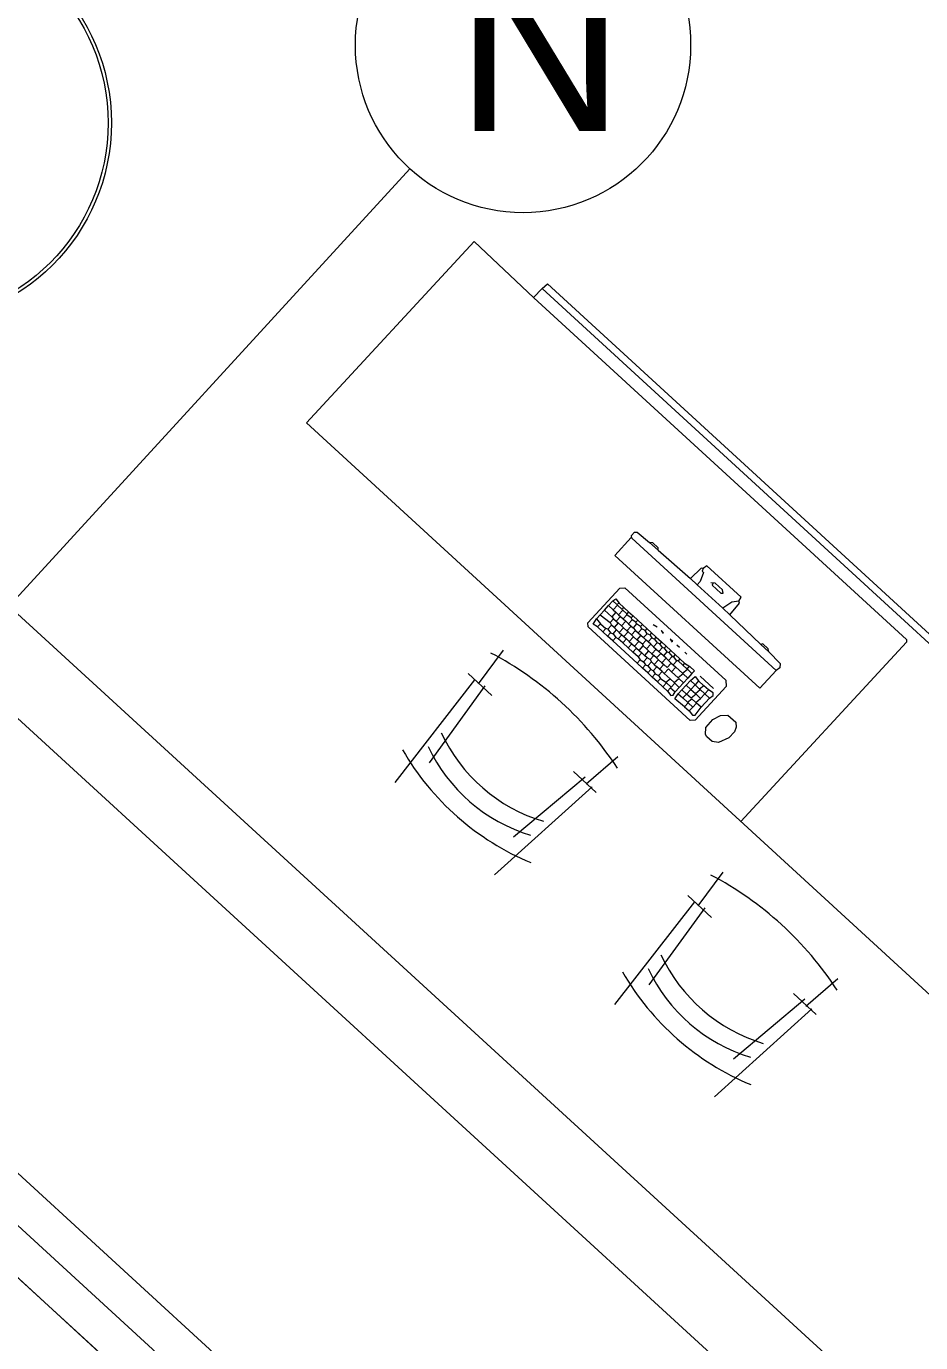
# Model space of a CAD drawing. Header units: metres. Extents: x 750 to 3116, y -341 to 1465.
# Drawn here: x 1658.752 to 1661.42, y 732.184 to 736.111 of the extents above; entities that cross this region are included whole.
import ezdxf

# ---------------------------------------------------------------- set-up
doc = ezdxf.new("R2010")
doc.units = ezdxf.units.M
for name, color, linetype, lineweight in [('Centre Line', 7, 'Continuous', 13), ('Furniture', 44, 'Continuous', 5), ('Wall ext', 20, 'Continuous', 18)]:
    doc.layers.add(name, color=color, linetype=linetype, lineweight=lineweight)
doc.layers.add('Text', color=7, linetype='Continuous')
doc.styles.get("Standard").update_dxf_attribs({"font": 'arial.ttf'})

# ---------------------------------------------------------------- blocks, each defined once
blk = doc.blocks.new('office desk')
at = {"layer": 'Furniture'}
for p, q in [((11493550.936, 4446003.8064), (11493551.1806, 4446003.8022)), ((11493551.1806, 4446003.8022), (11493552.6894, 4446003.7963)), ((11493552.6894, 4446003.7963), (11493552.6947, 4446003.7909)), ((11493552.6947, 4446003.7909), (11493552.6894, 4446003.0625)), ((11493551.8339, 4446002.8391), (11493551.8212, 4446002.9637)), ((11493552.2726, 4446002.8346), (11493552.2879, 4446002.959)), ((11493552.7649, 4446002.7909), (11493552.7521, 4446002.9155)), ((11493553.2035, 4446002.7864), (11493553.2188, 4446002.9107)), ((11493551.8867, 4446002.8402), (11493551.7907, 4446002.8412)), ((11493551.8478, 4446002.4544), (11493551.8179, 4446002.8408)), ((11493551.8845, 4446002.5668), (11493551.8532, 4446002.8486)), ((11493552.2187, 4446002.5722), (11493552.256, 4446002.8482)), ((11493552.312, 4446002.8359), (11493552.22, 4446002.8368)), ((11493552.253, 4446002.4503), (11493552.2911, 4446002.8404)), ((11493552.8154, 4446002.5185), (11493552.7841, 4446002.8003)), ((11493553.1496, 4446002.5239), (11493553.1869, 4446002.7999)), ((11493552.8176, 4446002.7919), (11493552.7216, 4446002.7929)), ((11493552.7787, 4446002.4062), (11493552.7489, 4446002.7926)), ((11493553.2429, 4446002.7876), (11493553.151, 4446002.7886)), ((11493553.1839, 4446002.4021), (11493553.2221, 4446002.7921))]:
    blk.add_line(p, q, dxfattribs=at)
for points in [[(11493551.1802, 4446003.8396), (11493551.183, 4446003.8609), (11493554.6341, 4446003.8479), (11493554.6367, 4446003.8265)], [(11493551.1802, 4446003.8396), (11493551.1801, 4446003.8022)], [(11493554.6367, 4446003.8265), (11493551.1802, 4446003.8396)], [(11493550.936, 4446003.8064), (11493550.9306, 4446003.0694), (11493553.981, 4446003.0578)], [(11493552.0985, 4446003.5451), (11493552.0931, 4446003.5424), (11493552.0903, 4446003.4971)], [(11493552.2425, 4446003.5446), (11493552.2399, 4446003.5579), (11493552.1012, 4446003.5584), (11493552.0985, 4446003.5451)], [(11493552.0985, 4446003.5451), (11493552.1011, 4446003.5371), (11493552.1064, 4446003.5371), (11493552.117, 4446003.5103), (11493552.117, 4446003.497)], [(11493552.2425, 4446003.5446), (11493552.2291, 4446003.5286), (11493552.221, 4446003.4966)], [(11493552.2504, 4446003.4965), (11493552.2479, 4446003.5419), (11493552.2425, 4446003.5446)], [(11493552.1918, 4446003.5314), (11493552.1838, 4446003.5368), (11493552.1545, 4446003.5369), (11493552.1438, 4446003.5289)], [(11493552.1491, 4446003.5316), (11493552.1517, 4446003.5262), (11493552.1864, 4446003.5261), (11493552.1918, 4446003.5314)], [(11493552.1918, 4446003.5314), (11493552.1918, 4446003.5314)], [(11493552.4637, 4446003.4664), (11493551.8794, 4446003.4685), (11493551.8741, 4446003.4739), (11493551.8741, 4446003.4872), (11493551.8795, 4446003.4925), (11493551.9275, 4446003.495)], [(11493551.8767, 4446003.4685), (11493551.8765, 4446003.3965), (11493552.4634, 4446003.3943), (11493552.4637, 4446003.4664)], [(11493551.9622, 4446003.4949), (11493551.9569, 4446003.5003), (11493551.9355, 4446003.5003), (11493551.9275, 4446003.495)], [(11493551.9275, 4446003.495), (11493551.9622, 4446003.4949)], [(11493551.9622, 4446003.4949), (11493552.0903, 4446003.4971)], [(11493552.0903, 4446003.4971), (11493552.117, 4446003.497)], [(11493552.117, 4446003.497), (11493552.221, 4446003.4966)], [(11493552.221, 4446003.4966), (11493552.2504, 4446003.4965)], [(11493552.2504, 4446003.4965), (11493552.3784, 4446003.4934)], [(11493552.4104, 4446003.4933), (11493552.4025, 4446003.4986), (11493552.3811, 4446003.4987), (11493552.3784, 4446003.4934)], [(11493552.3784, 4446003.4934), (11493552.4104, 4446003.4933)], [(11493552.4104, 4446003.4933), (11493552.4585, 4446003.4904), (11493552.4664, 4446003.4797), (11493552.4637, 4446003.4664)], [(11493552.3746, 4446003.1839), (11493551.9611, 4446003.1854), (11493551.9531, 4446003.1934), (11493551.9536, 4446003.3348), (11493551.9643, 4446003.3455), (11493552.3725, 4446003.344), (11493552.3858, 4446003.3306), (11493552.3853, 4446003.1945), (11493552.3746, 4446003.1839)], [(11493552.1003, 4446003.321), (11493552.1137, 4446003.3236)], [(11493552.1403, 4446003.3235), (11493552.1297, 4446003.3235), (11493552.1403, 4446003.3208)], [(11493552.1777, 4446003.3234), (11493552.167, 4446003.3234), (11493552.1777, 4446003.3207)], [(11493552.2044, 4446003.3233), (11493552.1937, 4446003.3233)], [(11493552.2337, 4446003.3231), (11493552.2257, 4446003.3232)], [(11493551.964, 4446003.2548), (11493551.9641, 4446003.2734)], [(11493551.9641, 4446003.2921), (11493551.9668, 4446003.3028), (11493551.9828, 4446003.3)], [(11493551.9828, 4446003.3), (11493551.9801, 4446003.2921), (11493551.9641, 4446003.2921)], [(11493551.9641, 4446003.2921), (11493551.9641, 4446003.2734)], [(11493551.9641, 4446003.2734), (11493551.9827, 4446003.2734)], [(11493551.9827, 4446003.2734), (11493551.9828, 4446003.292)], [(11493551.9827, 4446003.2734), (11493551.9934, 4446003.2733)], [(11493551.9828, 4446003.292), (11493552.0015, 4446003.292), (11493552.0015, 4446003.3)], [(11493552.0015, 4446003.3), (11493551.9828, 4446003.3)], [(11493551.9934, 4446003.2733), (11493551.9933, 4446003.2547)], [(11493552.0041, 4446003.2733), (11493551.9934, 4446003.2733)], [(11493552.0015, 4446003.3), (11493552.0202, 4446003.2999)], [(11493552.0202, 4446003.2919), (11493552.0041, 4446003.292)], [(11493552.0041, 4446003.292), (11493552.0041, 4446003.2733)], [(11493552.0041, 4446003.2733), (11493552.0121, 4446003.2733)], [(11493552.012, 4446003.2546), (11493552.0121, 4446003.2733)], [(11493552.0121, 4446003.2733), (11493552.0228, 4446003.2732)], [(11493552.0202, 4446003.2999), (11493552.0202, 4446003.2919)], [(11493552.0202, 4446003.2999), (11493552.0389, 4446003.2998)], [(11493552.0228, 4446003.2892), (11493552.0202, 4446003.2919)], [(11493552.0388, 4446003.2918), (11493552.0228, 4446003.2892)], [(11493552.0228, 4446003.2892), (11493552.0228, 4446003.2732)], [(11493552.0228, 4446003.2732), (11493552.0334, 4446003.2732)], [(11493552.0334, 4446003.2732), (11493552.0334, 4446003.2545)], [(11493552.0334, 4446003.2732), (11493552.0441, 4446003.2731)], [(11493552.0389, 4446003.2998), (11493552.0388, 4446003.2918)], [(11493552.0442, 4446003.2892), (11493552.0388, 4446003.2918)], [(11493552.0389, 4446003.2998), (11493552.0575, 4446003.2998)], [(11493552.0442, 4446003.2892), (11493552.0441, 4446003.2731)], [(11493552.0441, 4446003.2731), (11493552.0548, 4446003.2731)], [(11493552.0575, 4446003.2918), (11493552.0442, 4446003.2892)], [(11493552.0548, 4446003.2731), (11493552.0547, 4446003.2544)], [(11493552.0548, 4446003.2731), (11493552.0628, 4446003.2731)], [(11493552.0575, 4446003.2998), (11493552.0575, 4446003.2918)], [(11493552.0575, 4446003.2998), (11493552.0762, 4446003.2997)], [(11493552.0628, 4446003.2891), (11493552.0575, 4446003.2918)], [(11493552.0762, 4446003.2917), (11493552.0628, 4446003.2891)], [(11493552.0628, 4446003.2891), (11493552.0628, 4446003.2731)], [(11493552.0628, 4446003.2731), (11493552.0734, 4446003.273)], [(11493552.0734, 4446003.273), (11493552.0734, 4446003.2544)], [(11493552.0734, 4446003.273), (11493552.0841, 4446003.273)], [(11493552.0762, 4446003.2997), (11493552.0762, 4446003.2917)], [(11493552.0762, 4446003.2997), (11493552.0949, 4446003.2996)], [(11493552.0842, 4446003.289), (11493552.0762, 4446003.2917)], [(11493552.0842, 4446003.289), (11493552.0841, 4446003.273)], [(11493552.0841, 4446003.273), (11493552.0948, 4446003.273)], [(11493552.0949, 4446003.2916), (11493552.0842, 4446003.289)], [(11493552.0948, 4446003.273), (11493552.0947, 4446003.2543)], [(11493552.0948, 4446003.273), (11493552.1055, 4446003.2729)], [(11493552.0949, 4446003.2996), (11493552.0949, 4446003.2916)], [(11493552.0949, 4446003.2996), (11493552.1136, 4446003.2996)], [(11493552.1055, 4446003.2889), (11493552.0949, 4446003.2916)], [(11493552.1135, 4446003.2916), (11493552.1055, 4446003.2889)], [(11493552.1055, 4446003.2729), (11493552.1055, 4446003.2889)], [(11493552.1055, 4446003.2729), (11493552.1161, 4446003.2729)], [(11493552.1136, 4446003.2996), (11493552.1135, 4446003.2916)], [(11493552.1135, 4446003.2916), (11493552.1242, 4446003.2889)], [(11493552.1322, 4446003.2995), (11493552.1136, 4446003.2996)], [(11493552.1241, 4446003.2729), (11493552.1161, 4446003.2729)], [(11493552.1161, 4446003.2729), (11493552.1161, 4446003.2569)], [(11493552.1242, 4446003.2889), (11493552.1241, 4446003.2729)], [(11493552.1348, 4446003.2728), (11493552.1241, 4446003.2729)], [(11493552.1242, 4446003.2889), (11493552.1322, 4446003.2915)], [(11493552.1322, 4446003.2915), (11493552.1322, 4446003.2995)], [(11493552.1322, 4446003.2995), (11493552.1536, 4446003.2994)], [(11493552.1322, 4446003.2915), (11493552.1455, 4446003.2888)], [(11493552.1348, 4446003.2728), (11493552.1347, 4446003.2541)], [(11493552.1455, 4446003.2728), (11493552.1348, 4446003.2728)], [(11493552.1536, 4446003.2914), (11493552.1455, 4446003.2888)], [(11493552.1455, 4446003.2888), (11493552.1455, 4446003.2728)], [(11493552.1455, 4446003.2728), (11493552.1562, 4446003.2727)], [(11493552.1536, 4446003.2994), (11493552.1536, 4446003.2914)], [(11493552.1536, 4446003.2994), (11493552.1723, 4446003.2994)], [(11493552.1669, 4446003.2887), (11493552.1536, 4446003.2914)], [(11493552.1561, 4446003.2541), (11493552.1562, 4446003.2727)], [(11493552.1562, 4446003.2727), (11493552.1668, 4446003.2727)], [(11493552.1668, 4446003.2727), (11493552.1669, 4446003.2887)], [(11493552.1668, 4446003.2727), (11493552.1748, 4446003.2727)], [(11493552.1722, 4446003.2914), (11493552.1669, 4446003.2887)], [(11493552.1723, 4446003.2994), (11493552.1722, 4446003.2914)], [(11493552.1722, 4446003.2914), (11493552.1856, 4446003.2886)], [(11493552.1909, 4446003.2993), (11493552.1723, 4446003.2994)], [(11493552.1855, 4446003.2726), (11493552.1748, 4446003.2727)], [(11493552.1748, 4446003.2727), (11493552.1748, 4446003.254)], [(11493552.1856, 4446003.2886), (11493552.1855, 4446003.2726)], [(11493552.1962, 4446003.2726), (11493552.1855, 4446003.2726)], [(11493552.1856, 4446003.2886), (11493552.1909, 4446003.2913)], [(11493552.1909, 4446003.2913), (11493552.1909, 4446003.2993)], [(11493552.1909, 4446003.2993), (11493552.2096, 4446003.2992)], [(11493552.1909, 4446003.2913), (11493552.2069, 4446003.2886)], [(11493552.1962, 4446003.2726), (11493552.1961, 4446003.2539)], [(11493552.2069, 4446003.2725), (11493552.1962, 4446003.2726)], [(11493552.2096, 4446003.2912), (11493552.2069, 4446003.2886)], [(11493552.2069, 4446003.2886), (11493552.2096, 4446003.2912)], [(11493552.2069, 4446003.2886), (11493552.2069, 4446003.2725)], [(11493552.2069, 4446003.2725), (11493552.2175, 4446003.2725)], [(11493552.2096, 4446003.2992), (11493552.2096, 4446003.2912)], [(11493552.2096, 4446003.2992), (11493552.2283, 4446003.2992)], [(11493552.2256, 4446003.2885), (11493552.2096, 4446003.2912)], [(11493552.2175, 4446003.2538), (11493552.2175, 4446003.2725)], [(11493552.2175, 4446003.2725), (11493552.2255, 4446003.2725)], [(11493552.2256, 4446003.2885), (11493552.2255, 4446003.2725)], [(11493552.2255, 4446003.2725), (11493552.2362, 4446003.2724)], [(11493552.2283, 4446003.2911), (11493552.2256, 4446003.2885)], [(11493552.2283, 4446003.2992), (11493552.2283, 4446003.2911)], [(11493552.2283, 4446003.2992), (11493552.247, 4446003.2991)], [(11493552.2469, 4446003.2911), (11493552.2283, 4446003.2911)], [(11493552.2362, 4446003.2724), (11493552.2361, 4446003.2538)], [(11493552.2656, 4446003.2723), (11493552.2628, 4446003.2537), (11493552.2361, 4446003.2538)], [(11493552.2362, 4446003.2724), (11493552.2629, 4446003.2723), (11493552.2656, 4446003.291)], [(11493552.2657, 4446003.3017), (11493552.263, 4446003.291), (11493552.2469, 4446003.2911)], [(11493552.247, 4446003.2991), (11493552.2469, 4446003.2911)], [(11493552.247, 4446003.2991), (11493552.2657, 4446003.3017)], [(11493552.2656, 4446003.291), (11493552.2843, 4446003.2909)], [(11493552.2842, 4446003.2723), (11493552.2656, 4446003.2723)], [(11493552.2843, 4446003.2909), (11493552.2843, 4446003.3016), (11493552.2657, 4446003.3017)], [(11493552.2843, 4446003.2909), (11493552.2842, 4446003.2723)], [(11493552.2842, 4446003.2536), (11493552.2842, 4446003.2723)], [(11493552.2949, 4446003.2722), (11493552.2948, 4446003.2536)], [(11493552.2949, 4446003.2722), (11493552.2976, 4446003.2909), (11493552.3136, 4446003.2882)], [(11493552.3136, 4446003.2722), (11493552.2949, 4446003.2722)], [(11493552.3617, 4446003.3013), (11493552.3083, 4446003.3015)], [(11493552.3136, 4446003.2722), (11493552.3135, 4446003.2535)], [(11493552.3135, 4446003.2535), (11493552.3322, 4446003.2534), (11493552.3349, 4446003.2721)], [(11493552.3136, 4446003.2882), (11493552.3136, 4446003.2722)], [(11493552.3136, 4446003.2882), (11493552.335, 4446003.2881)], [(11493552.335, 4446003.2881), (11493552.3323, 4446003.2721), (11493552.3136, 4446003.2722)], [(11493552.3349, 4446003.2721), (11493552.3536, 4446003.272)], [(11493552.3537, 4446003.288), (11493552.335, 4446003.2881)], [(11493552.3536, 4446003.272), (11493552.3535, 4446003.2533)], [(11493552.3537, 4446003.288), (11493552.3536, 4446003.272)], [(11493552.3536, 4446003.272), (11493552.3723, 4446003.2719)], [(11493552.3723, 4446003.2719), (11493552.375, 4446003.2853), (11493552.3697, 4446003.2906), (11493552.3537, 4446003.288)], [(11493552.3723, 4446003.2719), (11493552.3721, 4446003.2346)], [(11493552.4653, 4446003.1809), (11493552.444, 4446003.181), (11493552.436, 4446003.1837), (11493552.4227, 4446003.1997), (11493552.4228, 4446003.2317), (11493552.4309, 4446003.2557), (11493552.447, 4446003.2717), (11493552.479, 4446003.2716), (11493552.4896, 4446003.2608), (11493552.4949, 4446003.2475), (11493552.4948, 4446003.2235), (11493552.4814, 4446003.1915), (11493552.4653, 4446003.1809)], [(11493551.964, 4446003.2548), (11493551.9639, 4446003.2361)], [(11493551.9639, 4446003.2361), (11493552.0013, 4446003.2386)], [(11493551.9639, 4446003.2201), (11493551.9639, 4446003.2361)], [(11493551.9933, 4446003.2547), (11493551.964, 4446003.2548)], [(11493551.9933, 4446003.2547), (11493552.0013, 4446003.2546)], [(11493552.0013, 4446003.2386), (11493552.0013, 4446003.2546)], [(11493552.0013, 4446003.2546), (11493552.012, 4446003.2546)], [(11493552.0013, 4446003.2386), (11493552.0093, 4446003.2359)], [(11493552.0093, 4446003.2359), (11493552.0092, 4446003.2199)], [(11493552.0199, 4446003.2359), (11493552.0093, 4446003.2359)], [(11493552.012, 4446003.2546), (11493552.02, 4446003.2546)], [(11493552.02, 4446003.2546), (11493552.0199, 4446003.2359)], [(11493552.0199, 4446003.2359), (11493552.0306, 4446003.2358)], [(11493552.0334, 4446003.2545), (11493552.02, 4446003.2546)], [(11493552.0306, 4446003.2198), (11493552.0306, 4446003.2358)], [(11493552.0306, 4446003.2358), (11493552.0413, 4446003.2358)], [(11493552.0414, 4446003.2545), (11493552.0334, 4446003.2545)], [(11493552.0414, 4446003.2545), (11493552.0413, 4446003.2358)], [(11493552.0413, 4446003.2358), (11493552.052, 4446003.2358)], [(11493552.0547, 4446003.2544), (11493552.0414, 4446003.2545)], [(11493552.052, 4446003.2358), (11493552.0519, 4446003.2198)], [(11493552.052, 4446003.2358), (11493552.06, 4446003.2357)], [(11493552.06, 4446003.2544), (11493552.0547, 4446003.2544)], [(11493552.0734, 4446003.2544), (11493552.06, 4446003.2544)], [(11493552.06, 4446003.2544), (11493552.06, 4446003.2357)], [(11493552.06, 4446003.2357), (11493552.0706, 4446003.2357)], [(11493552.0706, 4446003.2357), (11493552.0706, 4446003.2197)], [(11493552.0706, 4446003.2357), (11493552.0813, 4446003.2357)], [(11493552.0814, 4446003.2543), (11493552.0734, 4446003.2544)], [(11493552.0814, 4446003.2543), (11493552.0813, 4446003.2357)], [(11493552.0813, 4446003.2357), (11493552.092, 4446003.2356)], [(11493552.0947, 4446003.2543), (11493552.0814, 4446003.2543)], [(11493552.092, 4446003.2356), (11493552.0919, 4446003.2196)], [(11493552.092, 4446003.2356), (11493552.1027, 4446003.2356)], [(11493552.1027, 4446003.2543), (11493552.0947, 4446003.2543)], [(11493552.1161, 4446003.2569), (11493552.1027, 4446003.2543)], [(11493552.1027, 4446003.2543), (11493552.1027, 4446003.2356)], [(11493552.1027, 4446003.2356), (11493552.1107, 4446003.2355)], [(11493552.1107, 4446003.2355), (11493552.1106, 4446003.2195)], [(11493552.1107, 4446003.2355), (11493552.1213, 4446003.2355)], [(11493552.1161, 4446003.2569), (11493552.1214, 4446003.2542)], [(11493552.1213, 4446003.2355), (11493552.1214, 4446003.2542)], [(11493552.1213, 4446003.2355), (11493552.132, 4446003.2355)], [(11493552.1214, 4446003.2542), (11493552.1347, 4446003.2541)], [(11493552.1427, 4446003.2354), (11493552.132, 4446003.2355)], [(11493552.132, 4446003.2355), (11493552.132, 4446003.2195)], [(11493552.1347, 4446003.2541), (11493552.1428, 4446003.2541)], [(11493552.1428, 4446003.2541), (11493552.1427, 4446003.2354)], [(11493552.1534, 4446003.2354), (11493552.1427, 4446003.2354)], [(11493552.1428, 4446003.2541), (11493552.1561, 4446003.2541)], [(11493552.1534, 4446003.2354), (11493552.1533, 4446003.2194)], [(11493552.164, 4446003.238), (11493552.1534, 4446003.2354)], [(11493552.1561, 4446003.2541), (11493552.1641, 4446003.254)], [(11493552.1641, 4446003.254), (11493552.164, 4446003.238)], [(11493552.164, 4446003.238), (11493552.172, 4446003.2353)], [(11493552.1748, 4446003.254), (11493552.1641, 4446003.254)], [(11493552.172, 4446003.2193), (11493552.172, 4446003.2353)], [(11493552.172, 4446003.2353), (11493552.1827, 4446003.2353)], [(11493552.1748, 4446003.254), (11493552.1828, 4446003.254)], [(11493552.1827, 4446003.2353), (11493552.1828, 4446003.254)], [(11493552.1827, 4446003.2353), (11493552.1934, 4446003.2352)], [(11493552.1828, 4446003.254), (11493552.1961, 4446003.2539)], [(11493552.1934, 4446003.2352), (11493552.1933, 4446003.2192)], [(11493552.204, 4446003.2352), (11493552.1934, 4446003.2352)], [(11493552.1961, 4446003.2539), (11493552.2041, 4446003.2539)], [(11493552.2041, 4446003.2539), (11493552.204, 4446003.2352)], [(11493552.2147, 4446003.2352), (11493552.204, 4446003.2352)], [(11493552.2041, 4446003.2539), (11493552.2175, 4446003.2538)], [(11493552.2227, 4446003.2351), (11493552.2147, 4446003.2352)], [(11493552.2147, 4446003.2352), (11493552.2147, 4446003.2192)], [(11493552.2228, 4446003.2538), (11493552.2227, 4446003.2351)], [(11493552.2227, 4446003.2351), (11493552.2467, 4446003.235)], [(11493552.2361, 4446003.2538), (11493552.2228, 4446003.2538)], [(11493552.2253, 4446003.2165), (11493552.244, 4446003.2191), (11493552.2467, 4446003.235)], [(11493552.2467, 4446003.235), (11493552.2627, 4446003.235), (11493552.2655, 4446003.2537)], [(11493552.2841, 4446003.2349), (11493552.2654, 4446003.235)], [(11493552.2654, 4446003.235), (11493552.2654, 4446003.219)], [(11493552.2655, 4446003.2537), (11493552.2842, 4446003.2536)], [(11493552.284, 4446003.2162), (11493552.2841, 4446003.2349)], [(11493552.2842, 4446003.2536), (11493552.2841, 4446003.2349)], [(11493552.2948, 4446003.2349), (11493552.2947, 4446003.2189)], [(11493552.2948, 4446003.2349), (11493552.2948, 4446003.2536)], [(11493552.2948, 4446003.2536), (11493552.3135, 4446003.2535)], [(11493552.3134, 4446003.2348), (11493552.2948, 4446003.2349)], [(11493552.3135, 4446003.2535), (11493552.3134, 4446003.2348)], [(11493552.3349, 4446003.2534), (11493552.3321, 4446003.2347), (11493552.3134, 4446003.2348)], [(11493552.3134, 4446003.2348), (11493552.3134, 4446003.2188)], [(11493552.3134, 4446003.2188), (11493552.3321, 4446003.2187), (11493552.3348, 4446003.2347)], [(11493552.3348, 4446003.2347), (11493552.3508, 4446003.2347), (11493552.3535, 4446003.2533)], [(11493552.3535, 4446003.2533), (11493552.3349, 4446003.2534)], [(11493552.3533, 4446003.2026), (11493552.3693, 4446003.1999), (11493552.3747, 4446003.2052), (11493552.3721, 4446003.2346)], [(11493552.3535, 4446003.2347), (11493552.3534, 4446003.2187)], [(11493552.3721, 4446003.2346), (11493552.3535, 4446003.2347)], [(11493551.9825, 4446003.204), (11493551.9665, 4446003.2014), (11493551.9639, 4446003.2201)], [(11493551.9639, 4446003.2201), (11493551.9825, 4446003.2173)], [(11493551.9825, 4446003.2173), (11493551.9825, 4446003.204)], [(11493551.9825, 4446003.2173), (11493552.0039, 4446003.2173)], [(11493552.0038, 4446003.2039), (11493551.9825, 4446003.204)], [(11493552.0039, 4446003.2173), (11493552.0038, 4446003.2039)], [(11493552.0038, 4446003.2039), (11493552.0225, 4446003.2038)], [(11493552.0092, 4446003.2199), (11493552.0039, 4446003.2173)], [(11493552.0092, 4446003.2199), (11493552.0225, 4446003.2172)], [(11493552.0225, 4446003.2172), (11493552.0306, 4446003.2198)], [(11493552.0225, 4446003.2038), (11493552.0225, 4446003.2172)], [(11493552.0438, 4446003.2038), (11493552.0225, 4446003.2038)], [(11493552.0306, 4446003.2198), (11493552.0439, 4446003.2171)], [(11493552.0439, 4446003.2171), (11493552.0438, 4446003.2038)], [(11493552.0438, 4446003.2038), (11493552.1426, 4446003.2034)], [(11493552.0519, 4446003.2198), (11493552.0439, 4446003.2171)], [(11493552.0706, 4446003.2197), (11493552.0519, 4446003.2198)], [(11493552.0919, 4446003.2196), (11493552.0706, 4446003.2197)], [(11493552.1106, 4446003.2195), (11493552.0919, 4446003.2196)], [(11493552.132, 4446003.2195), (11493552.1106, 4446003.2195)], [(11493552.132, 4446003.2195), (11493552.1426, 4446003.2168)], [(11493552.1426, 4446003.2168), (11493552.1533, 4446003.2194)], [(11493552.1426, 4446003.2034), (11493552.1426, 4446003.2168)], [(11493552.1639, 4446003.2033), (11493552.1426, 4446003.2034)], [(11493552.1533, 4446003.2194), (11493552.164, 4446003.2167)], [(11493552.164, 4446003.2167), (11493552.1639, 4446003.2033)], [(11493552.1853, 4446003.2033), (11493552.1639, 4446003.2033)], [(11493552.164, 4446003.2167), (11493552.172, 4446003.2193)], [(11493552.172, 4446003.2193), (11493552.1853, 4446003.2166)], [(11493552.1933, 4446003.2192), (11493552.1853, 4446003.2166)], [(11493552.1853, 4446003.2166), (11493552.1853, 4446003.2033)], [(11493552.1853, 4446003.2033), (11493552.2039, 4446003.2032)], [(11493552.1933, 4446003.2192), (11493552.204, 4446003.2165)], [(11493552.2039, 4446003.2032), (11493552.204, 4446003.2165)], [(11493552.2253, 4446003.2031), (11493552.2039, 4446003.2032)], [(11493552.204, 4446003.2165), (11493552.2147, 4446003.2192)], [(11493552.2147, 4446003.2192), (11493552.2253, 4446003.2165)], [(11493552.2253, 4446003.2165), (11493552.2253, 4446003.2031)], [(11493552.2466, 4446003.203), (11493552.2253, 4446003.2031)], [(11493552.2467, 4446003.219), (11493552.2466, 4446003.203)], [(11493552.2466, 4446003.203), (11493552.2653, 4446003.203)], [(11493552.2654, 4446003.219), (11493552.2467, 4446003.219)], [(11493552.2654, 4446003.219), (11493552.2653, 4446003.2163)], [(11493552.2653, 4446003.2163), (11493552.2653, 4446003.203)], [(11493552.2653, 4446003.2163), (11493552.284, 4446003.2162)], [(11493552.2653, 4446003.203), (11493552.2813, 4446003.2002), (11493552.2867, 4446003.2056), (11493552.284, 4446003.2162)], [(11493552.3347, 4446003.2027), (11493552.2973, 4446003.2002), (11493552.2947, 4446003.2189)], [(11493552.2947, 4446003.2189), (11493552.3134, 4446003.2188)], [(11493552.3534, 4446003.2187), (11493552.3347, 4446003.2187)], [(11493552.3347, 4446003.2187), (11493552.3347, 4446003.2027)], [(11493552.3347, 4446003.2027), (11493552.3533, 4446003.2026)], [(11493552.3534, 4446003.2187), (11493552.3533, 4446003.2026)]]:
    blk.add_lwpolyline(points, dxfattribs=at)
for centre, radius, start, end in [((11493552.0545, 4446001.9493), 1.0157, 75.4388, 104.5309), ((11493552.9855, 4446001.901), 1.0157, 75.4388, 104.5309), ((11493552.0404, 4446003.1115), 0.4933, 247.2451, 295.5724), ((11493552.0398, 4446003.0553), 0.4933, 247.2451, 295.5724), ((11493552.9713, 4446003.0632), 0.4933, 247.2451, 295.5724), ((11493552.9708, 4446003.0071), 0.4933, 247.2451, 295.5724), ((11493552.0407, 4446003.2969), 0.7932, 252.2804, 289.7139), ((11493552.9717, 4446003.2487), 0.7932, 252.2804, 289.7139)]:
    blk.add_arc(centre, radius, start, end, dxfattribs=at)
blk = doc.blocks.new('Planter')
at = {"layer": 'Furniture', "color": 3}
for p, q in [((11493548.3785, 4446005.4239), (11493548.3673, 4446005.4646)), ((11493548.4056, 4446005.4555), (11493548.4079, 4446005.4667)), ((11493548.2457, 4446005.425), (11493548.2441, 4446005.4362)), ((11493548.2584, 4446005.3964), (11493548.2457, 4446005.425)), ((11493548.2837, 4446005.4284), (11493548.286, 4446005.451)), ((11493548.3063, 4446005.3969), (11493548.2837, 4446005.4284)), ((11493548.3243, 4446005.4419), (11493548.3018, 4446005.4555)), ((11493548.3537, 4446005.4261), (11493548.3243, 4446005.4419)), ((11493548.3808, 4446005.3969), (11493548.3537, 4446005.4261)), ((11493548.3831, 4446005.3969), (11493548.4011, 4446005.4261)), ((11493548.4011, 4446005.4261), (11493548.4056, 4446005.4555)), ((11493548.435, 4446005.4172), (11493548.4462, 4446005.4464)), ((11493548.4462, 4446005.4464), (11493548.453, 4446005.4555)), ((11493548.4755, 4446005.4219), (11493548.4931, 4446005.4363)), ((11493548.5138, 4446005.4028), (11493548.5075, 4446005.4283)), ((11493548.2106, 4446005.4027), (11493548.2042, 4446005.4123)), ((11493548.2282, 4446005.3788), (11493548.2106, 4446005.4027)), ((11493548.2744, 4446005.3645), (11493548.2584, 4446005.3964)), ((11493548.3357, 4446005.3719), (11493548.3063, 4446005.3969)), ((11493548.3831, 4446005.3675), (11493548.3785, 4446005.4239)), ((11493548.4237, 4446005.3833), (11493548.435, 4446005.4172)), ((11493548.4692, 4446005.3836), (11493548.4755, 4446005.4219)), ((11493548.5234, 4446005.3708), (11493548.5138, 4446005.4028)), ((11493548.5394, 4446005.3517), (11493548.5601, 4446005.3884)), ((11493548.2137, 4446005.3613), (11493548.177, 4446005.382)), ((11493548.2569, 4446005.3246), (11493548.2137, 4446005.3613)), ((11493548.2361, 4446005.3454), (11493548.2282, 4446005.3788)), ((11493548.2904, 4446005.339), (11493548.2744, 4446005.3645)), ((11493548.3628, 4446005.3427), (11493548.3357, 4446005.3719)), ((11493548.3808, 4446005.311), (11493548.3831, 4446005.3675)), ((11493548.4102, 4446005.3224), (11493548.417, 4446005.3539)), ((11493548.417, 4446005.3539), (11493548.4237, 4446005.3833)), ((11493548.4723, 4446005.3452), (11493548.4692, 4446005.3836)), ((11493548.5027, 4446005.3086), (11493548.5394, 4446005.3517)), ((11493548.5218, 4446005.331), (11493548.5234, 4446005.3708)), ((11493548.5569, 4446005.3373), (11493548.5808, 4446005.3549)), ((11493548.5808, 4446005.3549), (11493548.5904, 4446005.3612)), ((11493548.1435, 4446005.2974), (11493548.1291, 4446005.315)), ((11493548.1627, 4446005.3357), (11493548.1372, 4446005.3294)), ((11493548.1947, 4446005.3453), (11493548.1627, 4446005.3357)), ((11493548.2345, 4446005.3437), (11493548.1947, 4446005.3453)), ((11493548.2952, 4446005.283), (11493548.2569, 4446005.3246)), ((11493548.3079, 4446005.3119), (11493548.2904, 4446005.339)), ((11493548.3175, 4446005.2799), (11493548.3079, 4446005.3119)), ((11493548.3696, 4446005.3133), (11493548.3628, 4446005.3427)), ((11493548.3739, 4446005.2702), (11493548.3696, 4446005.3133)), ((11493548.3717, 4446005.2545), (11493548.3808, 4446005.311)), ((11493548.3943, 4446005.293), (11493548.4102, 4446005.3224)), ((11493548.4611, 4446005.2703), (11493548.5027, 4446005.3086)), ((11493548.4708, 4446005.3054), (11493548.4723, 4446005.3452)), ((11493548.5235, 4446005.3293), (11493548.5569, 4446005.3373)), ((11493548.5745, 4446005.307), (11493548.6031, 4446005.3197)), ((11493548.6031, 4446005.3197), (11493548.6143, 4446005.3214)), ((11493548.119, 4446005.2681), (11493548.11, 4446005.2749)), ((11493548.1483, 4446005.2569), (11493548.119, 4446005.2681)), ((11493548.1818, 4446005.2911), (11493548.1435, 4446005.2974)), ((11493548.2202, 4446005.2942), (11493548.1818, 4446005.2911)), ((11493548.26, 4446005.2927), (11493548.2202, 4446005.2942)), ((11493548.2856, 4446005.2767), (11493548.26, 4446005.2927)), ((11493548.3192, 4446005.2494), (11493548.2856, 4446005.2767)), ((11493548.3287, 4446005.2367), (11493548.2952, 4446005.283)), ((11493548.3239, 4446005.2447), (11493548.3175, 4446005.2799)), ((11493548.374, 4446005.2636), (11493548.3943, 4446005.293)), ((11493548.4148, 4446005.2368), (11493548.4611, 4446005.2703)), ((11493548.4274, 4446005.2463), (11493548.4548, 4446005.2798)), ((11493548.4548, 4446005.2798), (11493548.4708, 4446005.3054)), ((11493548.49, 4446005.2575), (11493548.5171, 4446005.275)), ((11493548.5171, 4446005.275), (11493548.5426, 4446005.291)), ((11493548.5426, 4446005.291), (11493548.5745, 4446005.307)), ((11493548.575, 4446005.2591), (11493548.6065, 4446005.2818)), ((11493548.6065, 4446005.2818), (11493548.6291, 4446005.2795)), ((11493548.11, 4446005.2275), (11493548.0987, 4446005.2298)), ((11493548.1821, 4446005.2457), (11493548.1483, 4446005.2569)), ((11493548.2115, 4446005.2389), (11493548.1821, 4446005.2457)), ((11493548.243, 4446005.2321), (11493548.2115, 4446005.2389)), ((11493548.2724, 4446005.2163), (11493548.243, 4446005.2321)), ((11493548.3287, 4446005.2367), (11493548.3414, 4446005.2272)), ((11493548.374, 4446005.2389), (11493548.3673, 4446005.2118)), ((11493548.3717, 4446005.2545), (11493548.374, 4446005.2389)), ((11493548.4148, 4446005.2368), (11493548.4053, 4446005.224)), ((11493548.4228, 4446005.2415), (11493548.458, 4446005.248)), ((11493548.458, 4446005.248), (11493548.49, 4446005.2575)), ((11493548.5208, 4446005.2027), (11493548.55, 4446005.2297)), ((11493548.55, 4446005.2297), (11493548.575, 4446005.2591)), ((11493548.6042, 4446005.2117), (11493548.62, 4446005.2411)), ((11493548.62, 4446005.2411), (11493548.6336, 4446005.2636)), ((11493548.1415, 4446005.2004), (11493548.1009, 4446005.1892)), ((11493548.1393, 4446005.223), (11493548.11, 4446005.2275)), ((11493548.1686, 4446005.205), (11493548.1393, 4446005.223)), ((11493548.1686, 4446005.2027), (11493548.1393, 4446005.1756)), ((11493548.198, 4446005.205), (11493548.1415, 4446005.2004)), ((11493548.2544, 4446005.2027), (11493548.198, 4446005.205)), ((11493548.2521, 4446005.1915), (11493548.2227, 4446005.1847)), ((11493548.2952, 4446005.1959), (11493548.2521, 4446005.1915)), ((11493548.3109, 4446005.1936), (11493548.2544, 4446005.2027)), ((11493548.3018, 4446005.1959), (11493548.2724, 4446005.2163)), ((11493548.3109, 4446005.1936), (11493548.3266, 4446005.1959)), ((11493548.3266, 4446005.1959), (11493548.3537, 4446005.1892)), ((11493548.3414, 4446005.2272), (11493548.3558, 4446005.2033)), ((11493548.3537, 4446005.1892), (11493548.3718, 4446005.1937)), ((11493548.3558, 4446005.2033), (11493548.3718, 4446005.1937)), ((11493548.3622, 4446005.1777), (11493548.3718, 4446005.1937)), ((11493548.3673, 4446005.2117), (11493548.3718, 4446005.1937)), ((11493548.3814, 4446005.2096), (11493548.3718, 4446005.1937)), ((11493548.3898, 4446005.1982), (11493548.3718, 4446005.1937)), ((11493548.3763, 4446005.1756), (11493548.3718, 4446005.1937)), ((11493548.3877, 4446005.1841), (11493548.3718, 4446005.1937)), ((11493548.4053, 4446005.224), (11493548.3814, 4446005.2097)), ((11493548.4169, 4446005.1914), (11493548.3899, 4446005.1982)), ((11493548.4326, 4446005.1937), (11493548.4169, 4446005.1914)), ((11493548.4326, 4446005.1937), (11493548.4891, 4446005.1846)), ((11493548.4417, 4446005.1914), (11493548.4711, 4446005.1711)), ((11493548.4483, 4446005.1915), (11493548.4914, 4446005.1959)), ((11493548.4914, 4446005.1959), (11493548.5208, 4446005.2027)), ((11493548.575, 4446005.1846), (11493548.6042, 4446005.2117)), ((11493548.602, 4446005.187), (11493548.6427, 4446005.1982)), ((11493548.1393, 4446005.1756), (11493548.1235, 4446005.1462)), ((11493548.1935, 4446005.1576), (11493548.1686, 4446005.1282)), ((11493548.2227, 4446005.1847), (11493548.1935, 4446005.1576)), ((11493548.3288, 4446005.1506), (11493548.2824, 4446005.1171)), ((11493548.3288, 4446005.1506), (11493548.3382, 4446005.1633)), ((11493548.3382, 4446005.1633), (11493548.3622, 4446005.1777)), ((11493548.3695, 4446005.1485), (11493548.3763, 4446005.1756)), ((11493548.4021, 4446005.1601), (11493548.3878, 4446005.1841)), ((11493548.4148, 4446005.1507), (11493548.4021, 4446005.1601)), ((11493548.4148, 4446005.1507), (11493548.4484, 4446005.1043)), ((11493548.4711, 4446005.1711), (11493548.5005, 4446005.1552)), ((11493548.4891, 4446005.1846), (11493548.5456, 4446005.1823)), ((11493548.5005, 4446005.1552), (11493548.532, 4446005.1485)), ((11493548.5456, 4446005.1823), (11493548.602, 4446005.187)), ((11493548.575, 4446005.1823), (11493548.6042, 4446005.1643)), ((11493548.6042, 4446005.1643), (11493548.6336, 4446005.1599)), ((11493548.6336, 4446005.1599), (11493548.6448, 4446005.1576)), ((11493548.1235, 4446005.1462), (11493548.11, 4446005.1237)), ((11493548.1686, 4446005.1282), (11493548.137, 4446005.1056)), ((11493548.2265, 4446005.1123), (11493548.2009, 4446005.0963)), ((11493548.2536, 4446005.1298), (11493548.2265, 4446005.1123)), ((11493548.2824, 4446005.1171), (11493548.2409, 4446005.0788)), ((11493548.2856, 4446005.1394), (11493548.2536, 4446005.1298)), ((11493548.3207, 4446005.1458), (11493548.2856, 4446005.1394)), ((11493548.3161, 4446005.1411), (11493548.2887, 4446005.1075)), ((11493548.3695, 4446005.1237), (11493548.3492, 4446005.0943)), ((11493548.3718, 4446005.1328), (11493548.3627, 4446005.0763)), ((11493548.3718, 4446005.1328), (11493548.3695, 4446005.1485)), ((11493548.3696, 4446005.1171), (11493548.374, 4446005.074)), ((11493548.4196, 4446005.1426), (11493548.426, 4446005.1075)), ((11493548.4244, 4446005.138), (11493548.4579, 4446005.1106)), ((11493548.532, 4446005.1485), (11493548.5614, 4446005.1417)), ((11493548.5614, 4446005.1417), (11493548.5953, 4446005.1305)), ((11493548.5953, 4446005.1305), (11493548.6245, 4446005.1192)), ((11493548.6245, 4446005.1192), (11493548.6336, 4446005.1125)), ((11493548.137, 4446005.1056), (11493548.1144, 4446005.1079)), ((11493548.169, 4446005.0803), (11493548.1404, 4446005.0676)), ((11493548.2009, 4446005.0963), (11493548.169, 4446005.0803)), ((11493548.2409, 4446005.0788), (11493548.2042, 4446005.0356)), ((11493548.2727, 4446005.0819), (11493548.2712, 4446005.0421)), ((11493548.2887, 4446005.1075), (11493548.2727, 4446005.0819)), ((11493548.3492, 4446005.0943), (11493548.3333, 4446005.065)), ((11493548.3627, 4446005.0763), (11493548.3604, 4446005.0199)), ((11493548.374, 4446005.074), (11493548.3807, 4446005.0446)), ((11493548.426, 4446005.1075), (11493548.4356, 4446005.0755)), ((11493548.4356, 4446005.0755), (11493548.4531, 4446005.0484)), ((11493548.4484, 4446005.1043), (11493548.4866, 4446005.0628)), ((11493548.4579, 4446005.1106), (11493548.4835, 4446005.0946)), ((11493548.4835, 4446005.0946), (11493548.5233, 4446005.0931)), ((11493548.5233, 4446005.0931), (11493548.5617, 4446005.0963)), ((11493548.5617, 4446005.0963), (11493548.6, 4446005.09)), ((11493548.6, 4446005.09), (11493548.6144, 4446005.0724)), ((11493548.1404, 4446005.0676), (11493548.1292, 4446005.066)), ((11493548.1627, 4446005.0325), (11493548.1532, 4446005.0261)), ((11493548.1867, 4446005.0501), (11493548.1627, 4446005.0325)), ((11493548.2042, 4446005.0356), (11493548.1834, 4446004.9989)), ((11493548.2201, 4446005.058), (11493548.1867, 4446005.0501)), ((11493548.2217, 4446005.0564), (11493548.2202, 4446005.0166)), ((11493548.2712, 4446005.0421), (11493548.2744, 4446005.0037)), ((11493548.3266, 4446005.0334), (11493548.3198, 4446005.004)), ((11493548.3333, 4446005.065), (11493548.3266, 4446005.0334)), ((11493548.3807, 4446005.0446), (11493548.4078, 4446005.0154)), ((11493548.4531, 4446005.0484), (11493548.4691, 4446005.0228)), ((11493548.4866, 4446005.0628), (11493548.5298, 4446005.0261)), ((11493548.5074, 4446005.042), (11493548.5154, 4446005.0086)), ((11493548.5091, 4446005.0436), (11493548.5489, 4446005.0421)), ((11493548.5489, 4446005.0421), (11493548.5809, 4446005.0517)), ((11493548.5809, 4446005.0517), (11493548.6063, 4446005.058)), ((11493548.2202, 4446005.0166), (11493548.2298, 4446004.9846)), ((11493548.2744, 4446005.0037), (11493548.2681, 4446004.9654)), ((11493548.3198, 4446005.004), (11493548.3086, 4446004.9702)), ((11493548.3604, 4446005.0199), (11493548.365, 4446004.9634)), ((11493548.4078, 4446005.0154), (11493548.4372, 4446004.9905)), ((11493548.4691, 4446005.0228), (11493548.4851, 4446004.9909)), ((11493548.5154, 4446005.0086), (11493548.533, 4446004.9846)), ((11493548.5298, 4446005.0261), (11493548.5665, 4446005.0053)), ((11493548.2298, 4446004.9846), (11493548.2361, 4446004.9591)), ((11493548.2681, 4446004.9654), (11493548.2505, 4446004.951)), ((11493548.3086, 4446004.9702), (11493548.2973, 4446004.9409)), ((11493548.3424, 4446004.9613), (11493548.338, 4446004.9319)), ((11493548.3604, 4446004.9905), (11493548.3424, 4446004.9613)), ((11493548.3627, 4446004.9905), (11493548.3898, 4446004.9613)), ((11493548.365, 4446004.9634), (11493548.3763, 4446004.9228)), ((11493548.3898, 4446004.9613), (11493548.4192, 4446004.9454)), ((11493548.4372, 4446004.9905), (11493548.4599, 4446004.9589)), ((11493548.4599, 4446004.9589), (11493548.4576, 4446004.9363)), ((11493548.4851, 4446004.9909), (11493548.4978, 4446004.9623)), ((11493548.4978, 4446004.9623), (11493548.4995, 4446004.9511)), ((11493548.533, 4446004.9846), (11493548.5393, 4446004.9751)), ((11493548.2973, 4446004.9409), (11493548.2905, 4446004.9319)), ((11493548.338, 4446004.9319), (11493548.3356, 4446004.9206)), ((11493548.4192, 4446004.9454), (11493548.4417, 4446004.9319))]:
    blk.add_line(p, q, dxfattribs=at)
at = {"layer": 'Furniture'}
for radius in [0.6, 0.59, 0.2, 0.184]:
    blk.add_circle((11493548.3739, 4446005.1997), radius, dxfattribs=at)

msp = doc.modelspace()

# ---------------------------------------------------------------- linework, layer by layer
at = {"layer": 'Centre Line', "color": 30, "true_color": 0xf26722}
for p, q in [((1664.4027, 727.3339), (1648.0544, 742.3086)), ((1659.8958, 735.6863), (1636.0756, 709.6811))]:
    msp.add_line(p, q, dxfattribs=at)
msp.add_circle((1660.2336, 736.055), 0.5, dxfattribs=at)
at = {"layer": 'Furniture'}
msp.add_lwpolyline([(1661.9432, 729.4308), (1657.7989, 733.2268), (1657.3937, 732.7844)], dxfattribs=at)
at = {"layer": 'Wall ext'}
for p, q in [((1657.1185, 735.83), (1663.0989, 730.3521)), ((1656.9632, 735.6604), (1662.9436, 730.1825)), ((1657.7847, 733.5518), (1662.2681, 729.4451)), ((1662.1128, 729.2755), (1657.6293, 733.3822))]:
    msp.add_line(p, q, dxfattribs=at)

# ---------------------------------------------------------------- block references
at = {"rotation": 317.6877356742013}
msp.add_blockref('office desk', (-11490591.638, 4450096.4614), dxfattribs=at)
at = {"layer": 'Furniture', "rotation": 358.5063448676265}
msp.add_blockref('Planter', (-11603875.3343, -4144165.0288), dxfattribs=at)

# ---------------------------------------------------------------- texts
at = {"layer": 'Text', "color": 30, "true_color": 0xf26722, "insert": (1660.0325, 736.2989), "char_height": 0.5, "attachment_point": 1}
msp.add_mtext_dynamic_manual_height_columns('N', width=0.836872, gutter_width=12.5, heights=[0], dxfattribs=at)

doc.saveas('drawing.dxf')
